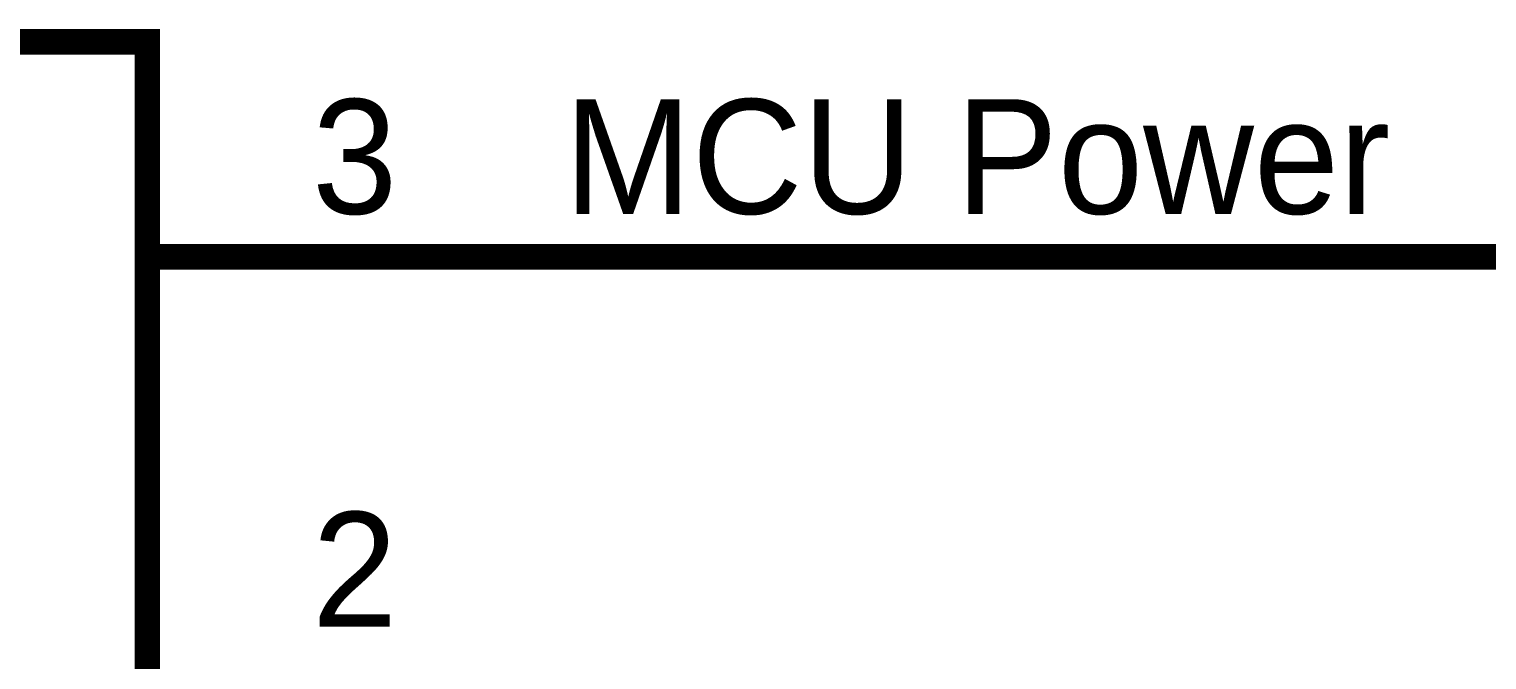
# Model space of a CAD drawing. Header units: inches. Extents: x 0 to 9.5, y -0.01 to 7.51.
# Drawn here: x 6.844 to 7.522, y 6.313 to 6.606 of the extents above; entities that cross this region are included whole.
import ezdxf

# ---------------------------------------------------------------- set-up
doc = ezdxf.new("R2010")
doc.units = ezdxf.units.IN
doc.header["$MEASUREMENT"] = 0
doc.layers.add('Sheet', color=255, linetype='Continuous')

msp = doc.modelspace()

# ---------------------------------------------------------------- linework, layer by layer
at = {"layer": 'Sheet'}
for points in [[(6.29961, 6.59979, 0.0118, 0.0118, 0), (6.89935, 6.59979, 0.0118, 0.0118, 0), (6.89935, 6.09974, 0.0118, 0.0118, 0), (6.29961, 6.09974, 0.0118, 0.0118, 0), (6.29961, 6.59979, 0.0118, 0.0118, 0)], [(6.29961, 6.59979, 0.0039, 0.0039, 0), (6.29961, 6.09974, 0.0039, 0.0039, 0), (6.89935, 6.09974, 0.0039, 0.0039, 0), (6.89935, 6.59979, 0.0039, 0.0039, 0), (6.29961, 6.59979, 0.0039, 0.0039, 0), (6.29961, 6.59979, 0.0039, 0.0039, 0)]]:
    msp.add_lwpolyline(points, format="xyseb", close=True, dxfattribs=at)
for points in [[(6.89935, 6.49991, 0.0118, 0.0118, 0), (7.09971, 6.49991, 0.0118, 0.0118, 0)], [(7.09971, 6.49991, 0.0118, 0.0118, 0), (7.89914, 6.49991, 0.0118, 0.0118, 0), (8.19934, 6.49991, 0.0118, 0.0118, 0), (8.29919, 6.49991, 0.0118, 0.0118, 0), (8.29919, 6.19962, 0.0118, 0.0118, 0)]]:
    msp.add_lwpolyline(points, format="xyseb", dxfattribs=at)

# ---------------------------------------------------------------- texts
for s, height, p in [('3', 0.05327, (6.9759, 6.51989)), ('MCU Power', 0.053267, (7.09305, 6.51989)), ('2', 0.05327, (6.9759, 6.32812))]:
    msp.add_text(s, height=height, dxfattribs=at).set_placement(p)

doc.saveas('drawing.dxf')
